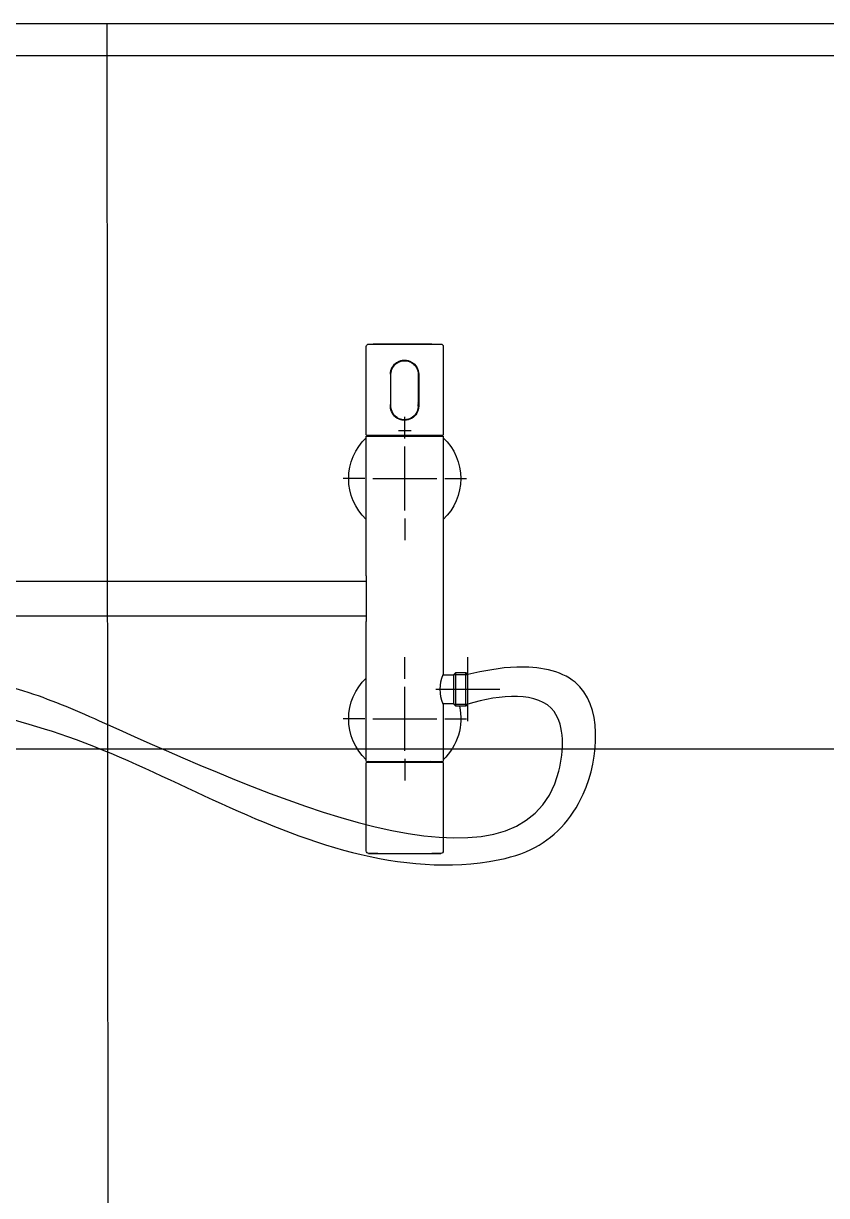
# Model space of a CAD drawing. Header units: centimetres. Extents: x -1797 to 2001, y -8788 to 1856.
# Drawn here: x -118.6 to -68.4, y -2072.8 to -1999.7 of the extents above; entities that cross this region are included whole.
import ezdxf

# ---------------------------------------------------------------- set-up
doc = ezdxf.new("R2010")
doc.units = ezdxf.units.CM
doc.header["$LTSCALE"] = 100
doc.header["$MEASUREMENT"] = 0
for name, color, linetype in [('ID_Flooring_02', 127, 'Continuous'), ('ID_Furniture-Fixed_02', 145, 'Continuous'), ('WALL-01', 7, 'Continuous'), ('WALL-03', 2, 'Continuous'), ('WALL-04', 1, 'Continuous')]:
    doc.layers.add(name, color=color, linetype=linetype)

# ---------------------------------------------------------------- blocks, each defined once
blk = doc.blocks.new('A$C5f37530c')
at = {"layer": 'ID_Furniture-Fixed_02'}
for p, q in [((-65.65, -97.56), (-65.65, -93.56)), ((-67.65, -95.56), (-63.65, -95.56)), ((-67.5, -97), (-67.5, -95.65)), ((-66.578, -95.56), (-66.698, -95.68)), ((-66.698, -95.68), (-64.602, -95.68)), ((-66.698, -95.68), (-66.698, -96.302)), ((-66.582, -96.418), (-66.582, -95.564)), ((-66.578, -95.56), (-64.722, -95.56)), ((-64.602, -95.68), (-64.722, -95.56)), ((-64.719, -96.418), (-64.719, -95.564)), ((-64.602, -96.302), (-64.602, -95.68)), ((-52.5, -97), (-52.5, -95.65)), ((-66.698, -96.302), (-64.602, -96.302)), ((-66.698, -96.302), (-66.55, -96.45)), ((-64.75, -96.45), (-66.55, -96.45)), ((-66.55, -96.45), (-66.55, -97.109)), ((-64.75, -96.45), (-64.602, -96.302)), ((-64.75, -97.109), (-64.75, -96.45)), ((-75.9, -101.753), (-75.9, -97.247)), ((-70.245, -97.1), (-75.75, -97.1)), ((-70.225, -97.12), (-70.225, -101.88)), ((-70.15, -101.88), (-70.15, -97.12)), ((-66.575, -97.1), (-70.13, -97.1)), ((-49.87, -97.1), (-64.726, -97.1)), ((-49.85, -101.88), (-49.85, -97.12)), ((-49.78, -101.88), (-49.78, -97.12)), ((-44.255, -97.1), (-49.76, -97.1)), ((-44.105, -101.753), (-44.105, -97.247)), ((-70.15, -97.875), (-70.225, -97.95)), ((-67.5, -101.5), (-67.5, -97.5)), ((-52.5, -101.5), (-52.5, -97.5)), ((-49.78, -97.8), (-49.85, -97.8)), ((-49.85, -98.138), (-49.78, -98.138)), ((-48.426, -98.788), (-48.426, -98.76)), ((-48.334, -98.739), (-48.334, -98.714)), ((-48.178, -98.655), (-48.178, -98.684)), ((-48.176, -98.683), (-48.175, -98.683)), ((-45.99, -98.629), (-47.98, -98.629)), ((-47.884, -98.66), (-47.885, -98.66)), ((-47.802, -98.66), (-47.884, -98.66)), ((-47.882, -98.66), (-47.882, -98.629)), ((-45.992, -98.66), (-47.762, -98.66)), ((-47.74, -98.625), (-47.74, -98.669)), ((-47.725, -98.669), (-47.725, -98.625)), ((-46.725, -98.629), (-46.725, -98.66)), ((-46.7, -98.66), (-46.7, -98.629)), ((-46.3, -98.66), (-46.3, -98.635)), ((-46.18, -98.629), (-46.18, -98.664)), ((-46.16, -98.658), (-46.16, -98.624)), ((-70, -99.5), (-71.35, -99.5)), ((-69.5, -99.5), (-65.5, -99.5)), ((-65, -99.5), (-63.65, -99.5)), ((-55, -99.5), (-56.35, -99.5)), ((-54.5, -99.5), (-50.5, -99.5)), ((-50, -99.5), (-48.65, -99.5)), ((-49.78, -99.162), (-49.85, -99.162)), ((-49.49, -99.893), (-49.49, -99.107)), ((-48.48, -98.785), (-48.48, -98.824)), ((-45.3, -98.957), (-45.356, -98.957)), ((-45.3, -98.957), (-45.345, -98.957)), ((-45.275, -99.01), (-45.293, -99.01)), ((-49.85, -99.838), (-49.78, -99.838)), ((-48.83, -99.511), (-48.83, -99.512)), ((-48.816, -99.759), (-48.79, -99.759)), ((-48.69, -99.956), (-48.69, -100.037)), ((-48.66, -100.063), (-48.66, -100.016)), ((-48.48, -100.198), (-48.48, -100.237)), ((-48.426, -100.272), (-48.426, -100.229)), ((-45.344, -100.057), (-45.3, -100.057)), ((-45.263, -100.011), (-45.293, -100.011)), ((-45.14, -99.512), (-45.14, -99.511)), ((-49.78, -100.862), (-49.85, -100.862)), ((-48.334, -100.319), (-48.334, -100.277)), ((-48.178, -100.329), (-48.178, -100.37)), ((-47.98, -100.362), (-45.99, -100.362)), ((-47.882, -100.392), (-47.882, -100.362)), ((-45.974, -100.391), (-47.882, -100.391)), ((-47.74, -100.362), (-47.74, -100.391)), ((-46.98, -100.369), (-46.98, -100.394)), ((-46.7, -100.405), (-46.7, -100.37)), ((-46.5, -100.394), (-46.5, -100.365)), ((-46.18, -100.368), (-46.18, -100.401)), ((-46.16, -100.401), (-46.16, -100.362)), ((-45.99, -100.392), (-45.988, -100.392)), ((-70.225, -101.05), (-70.15, -101.125)), ((-49.85, -101.2), (-49.78, -101.2)), ((-75.75, -101.9), (-70.245, -101.9)), ((-70.13, -101.9), (-61.425, -101.9)), ((-67.5, -102), (-67.5, -103.35)), ((-58.575, -101.9), (-61.425, -101.9)), ((-61.09, -101.9), (-61.09, -144.53)), ((-58.91, -144.718), (-58.91, -101.9)), ((-58.575, -101.9), (-49.87, -101.9)), ((-52.5, -102), (-52.5, -103.35)), ((-49.76, -101.9), (-44.255, -101.9))]:
    blk.add_line(p, q, dxfattribs=at)
for centre, radius, start, end in [((-67.5, -99.5), 3.5, 76.75339, 136.70819), ((-52.5, -99.5), 3.5, 43.29181, 136.70819), ((24.075, -99.5), 100, 178.7133, 180), ((-75.75, -97.25), 0.15, 89.54536, 180), ((-70.245, -97.12), 0.02, 0, 90), ((-67.5, -99.5), 3.5, 139.21296, 141.12996), ((-70.13, -97.12), 0.02, 90, 180), ((-65.65, -94.882), 2.403, 247.35975, 292.64025), ((-49.87, -97.12), 0.02, 0, 90), ((-52.5, -99.5), 3.5, 39.00028, 40.78704), ((-49.76, -97.12), 0.02, 90, 180), ((-44.255, -97.25), 0.15, 359.9996, 90.48208), ((-144.08, -99.5), 100, 358.7134, 1.29008), ((-47.98, -99.511), 0.882, 89.99922, 270.00078), ((-47.98, -99.512), 0.85, 90.00038, 269.99964), ((-47.98, -99.511), 0.85, 111.77623, 180), ((-47.852, -99.827), 1.191, 110.30253, 111.83558), ((-48.258, -98.728), 0.02, 109.59883, 121.98969), ((-48.259, -98.728), 0.0187, 112.62096, 112.79614), ((-47.98, -99.51), 0.85, 103.35869, 109.59883), ((-47.978, -99.552), 0.891, 90.15192, 102.80915), ((-47.802, -98.68), 0.02, 83.29397, 90), ((-47.802, -98.68), 0.02, 86.08664, 86.71173), ((-45.99, -99.51), 0.85, 36.70572, 90.10573), ((-45.99, -99.511), 0.882, 269.99916, 90.00084), ((-45.99, -99.512), 0.85, 269.99803, 90.00193), ((24.075, -99.5), 100, 180, 181.29063), ((-45.293, -98.99), 0.02, 216.70572, 270), ((-46.228, -99.676), 1.139, 34.35831, 36.21199), ((-47.98, -99.511), 0.882, 180.02034, 218.98185), ((-45.845, -99.612), 0.673, 322.83301, 325.90042), ((-45.295, -100.028), 0.0163, 111.17594, 143.09782), ((-45.294, -100.025), 0.0145, 84.81086, 119.35874), ((-45.893, -99.575), 0.766, 323.92193, 327.28751), ((-45.99, -99.511), 0.882, 327.21807, 359.97883), ((-47.982, -99.538), 0.854, 266.74966, 270.1041), ((-45.989, -99.512), 0.88, 269.91547, 285.9913), ((-75.75, -101.75), 0.15, 180, 270.45525), ((-70.245, -101.88), 0.02, 270, 0), ((-67.5, -99.5), 3.5, 218.87004, 220.78704), ((-70.13, -101.88), 0.02, 180, 270), ((-67.5, -99.5), 3.5, 223.29181, 316.70819), ((-52.5, -99.5), 3.5, 223.29181, 316.70819), ((-49.87, -101.88), 0.02, 270, 0), ((-52.5, -99.5), 3.5, 319.21296, 320.99972), ((-49.76, -101.88), 0.02, 180, 270), ((-44.255, -101.75), 0.15, 269.5699, 0.00006)]:
    blk.add_arc(centre, radius, start, end, dxfattribs=at)
for centre, major_axis, start_param, end_param in [((-48.03, -98.66), (0.15, 0), -1.230957, -0.25268), ((-47.762, -98.66), (0.04, 0), 3.330571, 4.712389), ((-48.03, -100.392), (-0.15, 0), 1.910633, 3.287175)]:
    blk.add_ellipse(centre, major_axis=major_axis, ratio=0.005269, start_param=start_param, end_param=end_param, dxfattribs=at)
blk.add_spline([(-65.223, -136.564), (-68.598, -120.552), (-75.688, -103.327), (-76.402, -94.227), (-75.658, -91.636), (-72.205, -88.364), (-65.209, -88.865), (-64.268, -92.498), (-64.722, -95.56)], degree=3, dxfattribs=at)
for points, knots in [([(-63.723, -137.18), (-64.07, -132.252), (-64.54, -125.583), (-70.614, -111.679), (-80.856, -89.857), (-65.627, -89.461), (-65.969, -93.553), (-66.578, -95.56)], [0, 0, 0, 0, 14.380563, 19.458573, 47.988071, 51.956439, 57.727606, 57.727606, 57.727606, 57.727606]), ([(-48.685, -100.022), (-48.683, -100.022), (-48.681, -100.023), (-48.674, -100.025), (-48.667, -100.029), (-48.66, -100.035)], [0.3397035, 0.3397035, 0.3397035, 0.3397035, 0.5, 0.5, 1, 1, 1, 1])]:
    blk.add_open_spline(points, degree=3, knots=knots, dxfattribs=at)
blk.add_open_spline([(-45.274, -100.022), (-45.27, -100.016), (-45.265, -100.012), (-45.259, -100.008)], degree=3, dxfattribs=at)

msp = doc.modelspace()

# ---------------------------------------------------------------- linework, layer by layer
at = {"layer": 'ID_Flooring_02'}
for p, q in [((-113.13, -2229.68, 0), (-113.33, -1999.68, 0)), ((-303.13, -2044.968), (6.75, -2044.968))]:
    msp.add_line(p, q, dxfattribs=at)
at = {"layer": 'WALL-01'}
msp.add_line((-353.13, -1999.68, 0), (6.87, -1999.68, 0), dxfattribs=at)
at = {"layer": 'WALL-04'}
msp.add_line((-303.13, -2001.68, 0), (6.87, -2001.68, 0), dxfattribs=at)

# ---------------------------------------------------------------- block references
at = {"layer": 'WALL-03', "xscale": -1, "rotation": 270}
msp.add_blockref('A$C5f37530c', (4.747, -1975.59, 0), dxfattribs=at)

doc.saveas('drawing.dxf')
